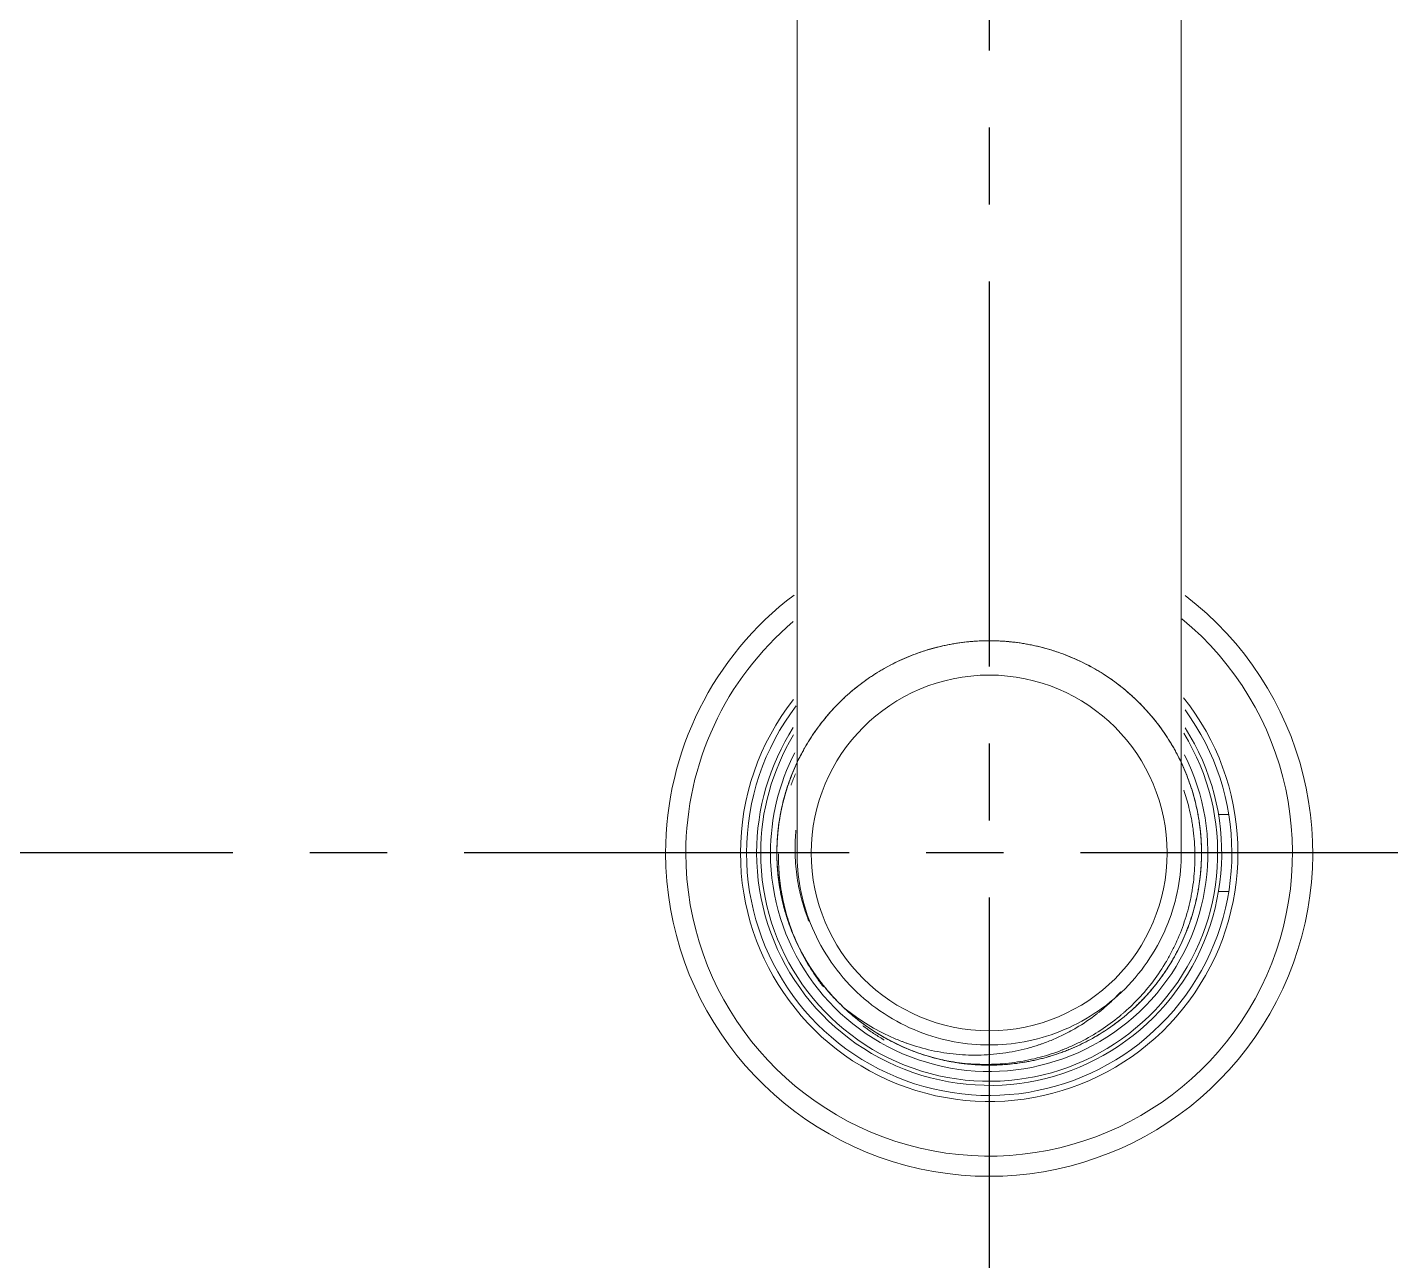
# Model space of a CAD drawing. Header units: millimetres. Extents: x 2915 to 5291, y 1031 to 4391.
# Drawn here: x 3729.5 to 3796.9, y 3579.4 to 3640.4 of the extents above; entities that cross this region are included whole.
import ezdxf

# ---------------------------------------------------------------- set-up
doc = ezdxf.new("R2010")
doc.units = ezdxf.units.MM
doc.linetypes.add('CENTERX2', pattern=[20.32, 12.7, -2.54, 2.54, -2.54])
doc.layers.add('CENTER', color=1, linetype='CENTERX2')

msp = doc.modelspace()

# ---------------------------------------------------------------- linework, layer by layer
at = {"linetype": 'Continuous', "lineweight": 18}
for p, q in [((3788.407, 3601.457), (3788.914, 3601.457)), ((3788.914, 3597.657), (3788.407, 3597.657))]:
    msp.add_line(p, q, dxfattribs=at)
msp.add_circle((3777.065, 3599.557), 8.8, dxfattribs=at)
at = {"linetype": 'Continuous', "lineweight": 18, "extrusion": (0, 0, -1)}
for radius, start, end in [(16, 0, 52.8975), (16, 127.27125, 0), (12.3, 141.37875, 0), (12.3, 0, 38.10375), (11.5, 0, 32.61937), (11.5, 147.43687, 0), (10.816, 0, 27.28688), (10.816, 153.32625, 0), (10.5, 282.03147, 313.55714)]:
    msp.add_arc((-3777.065, 3599.557), radius, start, end, dxfattribs=at)
at = {"linetype": 'Continuous', "lineweight": 13}
for start, end in [(180, 50.56875), (130.2525, 180)]:
    msp.add_arc((3777.065, 3599.557), 15, start, end, dxfattribs=at)
at = {"linetype": 'Continuous', "lineweight": 18}
for radius, start, end in [(12, 142.68375, 180), (12, 180, 36.18562), (11.3, 180, 31.59563), (11.3, 148.88812, 180)]:
    msp.add_arc((3777.065, 3599.557), radius, start, end, dxfattribs=at)
for points, knots in [([(3767.565, 3949.555), (3767.565, 3949.691), (3767.565, 3949.435), (3767.565, 3949.634), (3767.565, 3948.571), (3767.565, 3946.593), (3767.565, 3942.938), (3767.565, 3936.839), (3767.565, 3926.862), (3767.565, 3915.864), (3767.565, 3904.526), (3767.565, 3893.838), (3767.565, 3883.727), (3767.565, 3865.435), (3767.565, 3829.597), (3767.565, 3786.847), (3767.565, 3745.311), (3767.565, 3714.796), (3767.565, 3690.865), (3767.565, 3673.863), (3767.565, 3663.569), (3767.565, 3653.492), (3767.565, 3644.88), (3767.565, 3637.367), (3767.565, 3630.718), (3767.565, 3623.327), (3767.565, 3615.209), (3767.565, 3608.881), (3767.565, 3604.641), (3767.565, 3602.013), (3767.565, 3600.165), (3767.565, 3599.283), (3767.565, 3599.188), (3767.565, 3599.557)], [0, 0, 0, 0, 0.05402, 0.066752, 0.079161, 0.091263, 0.103058, 0.125633, 0.147002, 0.177317, 0.204808, 0.229452, 0.254843, 0.278199, 0.362193, 0.514925, 0.588434, 0.663628, 0.73637, 0.76211, 0.78701, 0.811072, 0.83524, 0.849508, 0.865595, 0.883498, 0.903132, 0.924557, 0.935991, 0.947877, 0.960216, 0.973007, 1, 1, 1, 1]), ([(3786.565, 3599.557), (3786.565, 3599.188), (3786.565, 3599.283), (3786.565, 3600.165), (3786.565, 3602.013), (3786.565, 3604.641), (3786.565, 3608.881), (3786.565, 3615.173), (3786.565, 3623.204), (3786.565, 3630.493), (3786.565, 3637.063), (3786.565, 3642.906), (3786.565, 3652.948), (3786.565, 3667.111), (3786.565, 3685.98), (3786.565, 3710.426), (3786.565, 3740.525), (3786.565, 3778.99), (3786.565, 3820.007), (3786.565, 3854.1), (3786.565, 3878.447), (3786.565, 3894.437), (3786.565, 3908.264), (3786.565, 3919.819), (3786.565, 3928.225), (3786.565, 3936.836), (3786.565, 3942.939), (3786.565, 3946.593), (3786.565, 3948.571), (3786.565, 3949.634), (3786.565, 3949.435), (3786.565, 3949.691), (3786.565, 3949.555)], [0, 0, 0, 0, 0.026993, 0.039784, 0.052122, 0.064009, 0.075443, 0.096868, 0.116194, 0.133845, 0.149739, 0.163874, 0.176252, 0.222613, 0.266652, 0.313186, 0.400021, 0.485076, 0.592329, 0.697686, 0.732489, 0.769017, 0.813741, 0.832765, 0.852999, 0.874367, 0.896942, 0.908737, 0.92084, 0.933249, 0.94598, 1, 1, 1, 1]), ([(3786.567, 3678.557), (3797.302, 3678.557), (3808.037, 3678.557), (3825.369, 3678.557), (3831.966, 3678.557), (3841.862, 3678.556), (3845.16, 3678.558), (3850.108, 3678.557), (3851.757, 3678.556), (3853.613, 3678.559), (3853.819, 3678.559), (3854.231, 3678.559), (3854.437, 3678.561), (3854.695, 3678.559), (3854.747, 3678.558), (3854.824, 3678.555), (3854.85, 3678.554), (3854.888, 3678.551), (3854.901, 3678.55), (3854.927, 3678.548), (3854.94, 3678.546), (3854.978, 3678.538), (3855.003, 3678.531), (3855.052, 3678.515), (3855.077, 3678.507), (3855.148, 3678.479), (3855.195, 3678.458), (3855.425, 3678.344), (3855.592, 3678.218), (3855.863, 3677.908), (3855.967, 3677.729), (3856.042, 3677.481), (3856.055, 3677.431), (3856.063, 3677.368), (3856.064, 3677.355), (3856.066, 3677.33), (3856.066, 3677.317), (3856.067, 3677.279), (3856.068, 3677.254), (3856.068, 3677.127), (3856.067, 3677.025), (3856.062, 3676.517), (3856.064, 3676.11), (3856.075, 3672.448), (3856.063, 3669.194), (3856.065, 3662.685), (3856.066, 3659.43), (3856.067, 3649.667), (3856.065, 3643.158), (3856.064, 3623.631), (3856.065, 3610.612), (3856.066, 3584.576), (3856.065, 3571.558), (3856.065, 3552.031), (3856.065, 3545.522), (3856.065, 3535.758), (3856.066, 3532.504), (3856.066, 3527.622), (3856.063, 3525.995), (3856.066, 3523.961), (3856.066, 3523.554), (3856.067, 3522.944), (3856.067, 3522.74), (3856.068, 3522.333), (3856.069, 3522.13), (3856.067, 3521.876), (3856.066, 3521.825), (3856.062, 3521.749), (3856.06, 3521.723), (3856.055, 3521.685), (3856.053, 3521.673), (3856.047, 3521.648), (3856.044, 3521.636), (3856.027, 3521.575), (3856.01, 3521.529), (3855.971, 3521.436), (3855.95, 3521.391), (3855.832, 3521.168), (3855.707, 3521.009), (3855.401, 3520.75), (3855.223, 3520.649), (3854.983, 3520.578), (3854.934, 3520.566), (3854.871, 3520.558), (3854.858, 3520.557), (3854.833, 3520.556), (3854.82, 3520.556), (3854.782, 3520.555), (3854.756, 3520.554), (3854.628, 3520.554), (3854.526, 3520.556), (3853.607, 3520.563), (3852.789, 3520.555), (3851.155, 3520.556), (3850.337, 3520.557), (3847.885, 3520.559), (3846.25, 3520.559), (3841.346, 3520.557), (3838.077, 3520.556), (3828.268, 3520.555), (3821.729, 3520.557), (3802.112, 3520.558), (3789.034, 3520.557), (3762.878, 3520.556), (3749.8, 3520.557), (3730.183, 3520.557), (3723.644, 3520.557), (3713.835, 3520.557), (3710.566, 3520.557), (3705.662, 3520.556), (3704.027, 3520.558), (3701.575, 3520.557), (3700.757, 3520.556), (3699.838, 3520.554), (3699.736, 3520.553), (3699.531, 3520.554), (3699.429, 3520.554), (3699.302, 3520.558), (3699.276, 3520.56), (3699.238, 3520.562), (3699.226, 3520.563), (3699.2, 3520.566), (3699.188, 3520.568), (3699.15, 3520.576), (3699.125, 3520.583), (3699.076, 3520.599), (3699.051, 3520.608), (3698.93, 3520.655), (3698.838, 3520.701), (3698.573, 3520.866), (3698.421, 3521.01), (3698.243, 3521.263), (3698.192, 3521.353), (3698.132, 3521.496), (3698.114, 3521.545), (3698.085, 3521.644), (3698.073, 3521.694), (3698.062, 3521.795), (3698.063, 3521.847), (3698.063, 3521.95), (3698.063, 3522.001), (3698.065, 3522.156), (3698.066, 3522.259), (3698.067, 3522.568), (3698.067, 3522.774), (3698.066, 3523.391), (3698.064, 3523.803), (3698.064, 3525.039), (3698.065, 3525.863), (3698.067, 3528.334), (3698.067, 3529.981), (3698.066, 3534.924), (3698.064, 3538.219), (3698.064, 3548.104), (3698.065, 3554.694), (3698.067, 3574.465), (3698.066, 3587.645), (3698.065, 3620.595), (3698.065, 3645.834), (3698.065, 3671.072), (3698.065, 3676.541)], [0, 0, 0, 0, 0.059265, 0.059265, 0.095686, 0.095686, 0.113896, 0.113896, 0.123001, 0.123001, 0.12414, 0.12414, 0.125278, 0.125278, 0.125562, 0.125562, 0.125705, 0.125705, 0.125776, 0.125776, 0.125847, 0.125847, 0.125989, 0.125989, 0.126131, 0.126131, 0.126416, 0.126416, 0.127554, 0.127554, 0.128692, 0.128692, 0.128977, 0.128977, 0.129048, 0.129048, 0.129119, 0.129119, 0.129261, 0.129261, 0.12983, 0.12983, 0.132107, 0.132107, 0.150317, 0.150317, 0.168527, 0.168527, 0.204948, 0.204948, 0.277789, 0.277789, 0.35063, 0.35063, 0.387051, 0.387051, 0.405261, 0.405261, 0.414366, 0.414366, 0.416642, 0.416642, 0.417781, 0.417781, 0.418919, 0.418919, 0.419203, 0.419203, 0.419345, 0.419345, 0.419417, 0.419417, 0.419488, 0.419488, 0.419772, 0.419772, 0.420057, 0.420057, 0.421195, 0.421195, 0.422333, 0.422333, 0.422618, 0.422618, 0.422689, 0.422689, 0.42276, 0.42276, 0.422902, 0.422902, 0.423471, 0.423471, 0.428024, 0.428024, 0.432576, 0.432576, 0.441682, 0.441682, 0.459892, 0.459892, 0.496312, 0.496312, 0.569154, 0.569154, 0.641995, 0.641995, 0.678415, 0.678415, 0.696626, 0.696626, 0.705731, 0.705731, 0.710283, 0.710283, 0.710852, 0.710852, 0.711421, 0.711421, 0.711564, 0.711564, 0.711635, 0.711635, 0.711706, 0.711706, 0.711848, 0.711848, 0.711991, 0.711991, 0.71256, 0.71256, 0.713698, 0.713698, 0.714267, 0.714267, 0.714551, 0.714551, 0.714836, 0.714836, 0.71512, 0.71512, 0.715405, 0.715405, 0.715974, 0.715974, 0.717112, 0.717112, 0.719388, 0.719388, 0.723941, 0.723941, 0.733046, 0.733046, 0.751257, 0.751257, 0.787677, 0.787677, 0.860518, 0.860518, 0.96978, 1, 1, 1, 1]), ([(3767.475, 3603.833), (3767.474, 3603.83), (3767.473, 3603.827), (3767.455, 3603.786), (3767.438, 3603.748), (3767.355, 3603.556), (3767.293, 3603.401), (3767.118, 3602.935), (3766.915, 3602.305), (3766.773, 3601.66), (3766.661, 3601.008), (3766.62, 3600.678), (3766.582, 3600.178), (3766.574, 3600.011), (3766.565, 3599.679), (3766.564, 3599.513), (3766.574, 3599.017), (3766.596, 3598.687), (3766.671, 3598.032), (3766.724, 3597.705), (3766.828, 3597.218), (3766.866, 3597.056), (3766.919, 3596.854), (3766.93, 3596.813), (3766.952, 3596.733), (3766.986, 3596.612), (3767.022, 3596.492), (3767.147, 3596.096), (3767.261, 3595.785), (3767.517, 3595.176), (3767.659, 3594.879), (3767.972, 3594.296), (3768.143, 3594.011), (3768.374, 3593.664), (3768.422, 3593.595), (3768.518, 3593.458), (3768.664, 3593.255), (3768.816, 3593.058), (3769.13, 3592.673), (3769.35, 3592.427), (3769.813, 3591.956), (3770.056, 3591.732), (3770.437, 3591.412), (3770.566, 3591.308), (3770.732, 3591.182), (3770.766, 3591.156), (3770.833, 3591.107), (3770.866, 3591.082), (3770.968, 3591.008), (3771.036, 3590.96), (3771.379, 3590.723), (3771.66, 3590.549), (3772.237, 3590.227), (3772.533, 3590.08), (3773.138, 3589.813), (3773.447, 3589.694), (3773.842, 3589.563), (3773.922, 3589.538), (3774.082, 3589.489), (3774.162, 3589.466), (3774.403, 3589.398), (3774.564, 3589.358), (3775.049, 3589.247), (3775.7, 3589.13), (3776.358, 3589.075), (3776.855, 3589.058), (3777.021, 3589.056), (3777.271, 3589.058), (3777.354, 3589.06), (3777.479, 3589.065), (3777.521, 3589.067), (3777.605, 3589.071), (3777.98, 3589.091), (3778.351, 3589.131), (3779.004, 3589.232), (3779.328, 3589.298), (3779.968, 3589.46), (3780.284, 3589.557), (3780.676, 3589.697), (3780.754, 3589.726), (3780.91, 3589.786), (3780.988, 3589.817), (3781.22, 3589.912), (3781.372, 3589.979), (3781.823, 3590.191), (3782.408, 3590.5), (3782.96, 3590.861), (3783.362, 3591.153), (3783.494, 3591.253), (3783.689, 3591.409), (3783.786, 3591.488), (3783.881, 3591.569), (3783.944, 3591.624), (3783.976, 3591.651), (3784.258, 3591.9), (3784.497, 3592.131), (3784.949, 3592.614), (3785.163, 3592.865), (3785.568, 3593.387), (3785.758, 3593.658), (3786.025, 3594.079), (3786.11, 3594.222), (3786.235, 3594.44), (3786.275, 3594.513), (3786.354, 3594.66), (3786.392, 3594.734), (3786.58, 3595.104), (3786.716, 3595.406), (3786.957, 3596.021), (3787.064, 3596.333), (3787.247, 3596.969), (3787.324, 3597.292), (3787.393, 3597.661), (3787.4, 3597.703), (3787.415, 3597.785), (3787.436, 3597.909), (3787.479, 3598.197), (3787.507, 3598.444), (3787.552, 3598.939), (3787.567, 3599.269), (3787.564, 3599.929), (3787.547, 3600.259), (3787.498, 3600.754), (3787.478, 3600.919), (3787.441, 3601.167), (3787.428, 3601.25), (3787.4, 3601.415), (3787.385, 3601.497), (3787.305, 3601.905), (3787.226, 3602.227), (3787.038, 3602.86), (3786.929, 3603.171), (3786.682, 3603.784), (3786.544, 3604.086), (3786.372, 3604.419), (3786.352, 3604.456), (3786.313, 3604.53), (3786.293, 3604.567), (3786.233, 3604.677), (3786.11, 3604.895), (3785.98, 3605.108), (3785.71, 3605.525), (3785.326, 3606.063), (3784.894, 3606.562), (3784.55, 3606.922), (3784.433, 3607.04), (3784.252, 3607.212), (3784.191, 3607.269), (3784.067, 3607.382), (3784.005, 3607.437), (3783.69, 3607.71), (3783.429, 3607.915), (3782.891, 3608.299), (3782.613, 3608.477), (3782.042, 3608.808), (3781.748, 3608.961), (3781.369, 3609.135), (3781.293, 3609.168), (3781.178, 3609.218), (3781.139, 3609.234), (3781.062, 3609.266), (3780.869, 3609.346), (3780.674, 3609.419), (3780.204, 3609.582), (3779.57, 3609.77), (3778.922, 3609.897), (3778.431, 3609.969), (3778.266, 3609.989), (3778.017, 3610.014), (3777.934, 3610.021), (3777.768, 3610.034), (3777.684, 3610.039), (3777.267, 3610.06), (3776.935, 3610.061), (3776.274, 3610.032), (3775.946, 3610.002), (3775.292, 3609.911), (3774.966, 3609.85), (3774.562, 3609.754), (3774.441, 3609.724), (3774.32, 3609.692), (3774.239, 3609.669), (3774.199, 3609.658), (3773.998, 3609.6), (3773.839, 3609.55), (3773.367, 3609.39), (3773.06, 3609.268), (3772.458, 3608.998), (3772.163, 3608.848), (3771.588, 3608.521), (3771.307, 3608.343), (3770.965, 3608.103), (3770.897, 3608.054), (3770.763, 3607.955), (3770.564, 3607.805), (3770.371, 3607.648), (3769.993, 3607.325), (3769.753, 3607.099), (3769.294, 3606.625), (3769.075, 3606.377), (3768.764, 3605.988), (3768.663, 3605.855), (3768.54, 3605.686), (3768.516, 3605.652), (3768.467, 3605.584), (3768.396, 3605.481), (3768.326, 3605.378), (3768.098, 3605.03), (3767.93, 3604.744), (3767.622, 3604.16), (3767.482, 3603.861), (3767.231, 3603.25), (3767.119, 3602.937), (3766.997, 3602.538), (3766.974, 3602.458), (3766.929, 3602.297), (3766.864, 3602.055), (3766.809, 3601.812), (3766.71, 3601.325), (3766.609, 3600.673), (3766.57, 3600.013), (3766.564, 3599.515), (3766.566, 3599.349), (3766.573, 3599.141), (3766.575, 3599.099), (3766.579, 3599.015), (3766.581, 3598.974), (3766.589, 3598.848), (3766.595, 3598.765), (3766.63, 3598.35), (3766.673, 3598.021), (3766.79, 3597.371), (3766.864, 3597.05), (3767.041, 3596.413), (3767.146, 3596.099), (3767.295, 3595.71), (3767.326, 3595.632), (3767.39, 3595.477), (3767.423, 3595.4), (3767.523, 3595.172), (3767.594, 3595.021), (3767.816, 3594.576), (3768.138, 3593.999), (3768.514, 3593.455), (3768.815, 3593.06), (3768.919, 3592.93), (3769.079, 3592.739), (3769.134, 3592.676), (3769.217, 3592.582), (3769.244, 3592.551), (3769.3, 3592.489), (3769.554, 3592.211), (3769.82, 3591.95), (3770.313, 3591.509), (3770.569, 3591.301), (3771.101, 3590.909), (3771.376, 3590.725), (3771.733, 3590.511), (3771.805, 3590.469), (3771.95, 3590.387), (3772.023, 3590.346), (3772.244, 3590.227), (3772.393, 3590.152), (3772.842, 3589.938), (3773.147, 3589.81), (3773.767, 3589.583), (3774.082, 3589.484), (3774.562, 3589.358), (3774.724, 3589.32), (3774.968, 3589.268), (3775.09, 3589.244), (3775.213, 3589.221), (3775.296, 3589.207), (3775.337, 3589.2), (3775.708, 3589.139), (3776.038, 3589.102), (3776.698, 3589.058), (3777.028, 3589.052), (3777.688, 3589.07), (3778.018, 3589.095), (3778.513, 3589.156), (3778.678, 3589.18), (3778.925, 3589.222), (3779.007, 3589.238), (3779.171, 3589.27), (3779.253, 3589.287), (3779.658, 3589.377), (3779.978, 3589.463), (3780.606, 3589.666), (3780.915, 3589.782), (3781.522, 3590.044), (3781.821, 3590.189), (3782.151, 3590.37), (3782.187, 3590.391), (3782.26, 3590.432), (3782.369, 3590.494), (3782.619, 3590.643), (3782.828, 3590.778), (3783.239, 3591.057), (3783.767, 3591.454), (3784.256, 3591.899), (3784.608, 3592.251), (3784.723, 3592.371), (3784.892, 3592.556), (3784.947, 3592.619), (3785.057, 3592.745), (3785.11, 3592.809), (3785.375, 3593.13), (3785.574, 3593.395), (3785.944, 3593.942), (3786.116, 3594.224), (3786.434, 3594.803), (3786.579, 3595.102), (3786.727, 3595.446), (3786.744, 3595.485), (3786.776, 3595.562), (3786.792, 3595.601), (3786.838, 3595.717), (3786.929, 3595.951), (3787.011, 3596.186), (3787.163, 3596.659), (3787.335, 3597.297), (3787.447, 3597.948), (3787.507, 3598.442), (3787.524, 3598.607), (3787.542, 3598.856), (3787.547, 3598.94), (3787.556, 3599.107), (3787.559, 3599.19), (3787.57, 3599.607), (3787.564, 3599.939), (3787.519, 3600.598), (3787.481, 3600.926), (3787.374, 3601.578), (3787.305, 3601.902), (3787.2, 3602.305), (3787.178, 3602.385), (3787.143, 3602.505), (3787.131, 3602.546), (3787.107, 3602.626), (3787.045, 3602.825), (3786.978, 3603.022), (3786.807, 3603.489), (3786.678, 3603.794), (3786.393, 3604.389), (3786.237, 3604.68), (3785.981, 3605.106), (3785.892, 3605.246), (3785.754, 3605.453), (3785.707, 3605.522), (3785.611, 3605.659), (3785.562, 3605.727), (3785.313, 3606.063), (3785.104, 3606.32), (3784.662, 3606.813), (3784.431, 3607.048), (3783.945, 3607.495), (3783.692, 3607.708), (3783.361, 3607.96), (3783.261, 3608.035), (3783.159, 3608.108), (3783.091, 3608.156), (3783.057, 3608.18), (3782.884, 3608.298), (3782.745, 3608.39), (3782.322, 3608.652), (3782.033, 3608.813), (3781.441, 3609.107), (3781.139, 3609.24), (3780.522, 3609.477), (3780.206, 3609.582), (3779.803, 3609.694), (3779.722, 3609.715), (3779.561, 3609.756), (3779.318, 3609.815), (3779.074, 3609.864), (3778.585, 3609.951), (3778.258, 3609.994), (3777.6, 3610.048), (3777.27, 3610.06), (3776.772, 3610.054), (3776.605, 3610.048), (3776.397, 3610.036), (3776.313, 3610.03), (3776.147, 3610.017), (3776.022, 3610.005), (3775.609, 3609.961), (3775.282, 3609.909), (3774.635, 3609.777), (3774.315, 3609.695), (3773.683, 3609.502), (3773.37, 3609.391), (3772.984, 3609.231), (3772.907, 3609.199), (3772.754, 3609.131), (3772.526, 3609.028), (3772.304, 3608.916), (3771.864, 3608.684), (3771.296, 3608.348), (3770.761, 3607.96), (3770.373, 3607.649), (3770.245, 3607.542), (3770.089, 3607.404), (3770.058, 3607.376), (3769.996, 3607.32), (3769.903, 3607.236), (3769.812, 3607.149), (3769.513, 3606.859), (3769.287, 3606.617), (3768.858, 3606.114), (3768.656, 3605.853), (3768.277, 3605.312), (3768.1, 3605.032), (3767.894, 3604.67), (3767.854, 3604.597), (3767.775, 3604.449), (3767.736, 3604.375), (3767.623, 3604.152), (3767.551, 3604.002), (3767.348, 3603.548), (3767.227, 3603.241), (3767.015, 3602.616), (3766.924, 3602.298), (3766.81, 3601.815), (3766.775, 3601.652), (3766.729, 3601.407), (3766.715, 3601.324), (3766.695, 3601.201), (3766.688, 3601.159), (3766.676, 3601.077), (3766.622, 3600.705), (3766.589, 3600.333), (3766.561, 3599.672), (3766.562, 3599.342), (3766.597, 3598.683), (3766.629, 3598.353), (3766.69, 3597.942), (3766.703, 3597.859), (3766.731, 3597.695), (3766.747, 3597.612), (3766.795, 3597.367), (3766.831, 3597.204), (3766.95, 3596.72), (3767.045, 3596.404), (3767.262, 3595.78), (3767.386, 3595.474), (3767.593, 3595.023), (3767.666, 3594.874), (3767.781, 3594.653), (3767.839, 3594.542), (3767.9, 3594.433), (3767.941, 3594.36), (3767.962, 3594.324), (3768.151, 3593.998), (3768.331, 3593.719), (3768.717, 3593.179), (3768.922, 3592.919), (3769.358, 3592.419), (3769.587, 3592.178), (3769.83, 3591.948)], [0, 0, 0, 0, 0.000062, 0.000062, 0.000921, 0.000921, 0.004354, 0.004354, 0.01122, 0.018087, 0.018087, 0.024953, 0.024953, 0.028387, 0.028387, 0.03182, 0.03182, 0.038686, 0.038686, 0.045553, 0.045553, 0.048986, 0.048986, 0.049845, 0.049845, 0.050703, 0.05242, 0.05242, 0.059286, 0.059286, 0.066153, 0.066153, 0.073019, 0.073019, 0.074736, 0.074736, 0.076452, 0.079886, 0.079886, 0.086752, 0.086752, 0.093619, 0.093619, 0.097052, 0.097052, 0.09791, 0.09791, 0.098769, 0.098769, 0.100485, 0.100485, 0.107352, 0.107352, 0.114218, 0.114218, 0.121085, 0.121085, 0.122801, 0.122801, 0.124518, 0.124518, 0.127951, 0.127951, 0.134818, 0.141684, 0.141684, 0.145118, 0.145118, 0.146834, 0.146834, 0.147693, 0.147693, 0.148551, 0.155417, 0.155417, 0.162284, 0.162284, 0.16915, 0.16915, 0.170867, 0.170867, 0.172584, 0.172584, 0.176017, 0.176017, 0.182884, 0.18975, 0.18975, 0.193183, 0.193183, 0.1949, 0.195758, 0.195758, 0.196617, 0.196617, 0.203483, 0.203483, 0.21035, 0.21035, 0.217216, 0.217216, 0.220649, 0.220649, 0.222366, 0.222366, 0.224083, 0.224083, 0.230949, 0.230949, 0.237816, 0.237816, 0.244682, 0.244682, 0.245541, 0.245541, 0.246399, 0.248115, 0.251549, 0.251549, 0.258415, 0.258415, 0.265282, 0.265282, 0.268715, 0.268715, 0.270432, 0.270432, 0.272148, 0.272148, 0.279015, 0.279015, 0.285881, 0.285881, 0.292748, 0.292748, 0.293606, 0.293606, 0.294465, 0.294465, 0.296181, 0.299614, 0.299614, 0.306481, 0.313347, 0.313347, 0.316781, 0.316781, 0.318497, 0.318497, 0.320214, 0.320214, 0.327081, 0.327081, 0.333947, 0.333947, 0.340814, 0.340814, 0.34253, 0.34253, 0.343389, 0.343389, 0.344247, 0.34768, 0.34768, 0.354547, 0.361413, 0.361413, 0.364846, 0.364846, 0.366563, 0.366563, 0.36828, 0.36828, 0.375146, 0.375146, 0.382013, 0.382013, 0.388879, 0.388879, 0.390596, 0.391454, 0.391454, 0.392313, 0.392313, 0.395746, 0.395746, 0.402612, 0.402612, 0.409479, 0.409479, 0.416345, 0.416345, 0.418062, 0.418062, 0.419779, 0.423212, 0.423212, 0.430078, 0.430078, 0.436945, 0.436945, 0.440378, 0.440378, 0.441237, 0.441237, 0.442095, 0.443811, 0.443811, 0.450678, 0.450678, 0.457545, 0.457545, 0.464411, 0.464411, 0.466128, 0.466128, 0.467844, 0.471278, 0.471278, 0.478144, 0.485011, 0.485011, 0.488444, 0.488444, 0.489302, 0.489302, 0.490161, 0.490161, 0.491877, 0.491877, 0.498744, 0.498744, 0.50561, 0.50561, 0.512477, 0.512477, 0.514193, 0.514193, 0.51591, 0.51591, 0.519343, 0.519343, 0.52621, 0.533076, 0.533076, 0.53651, 0.53651, 0.538226, 0.538226, 0.539084, 0.539084, 0.539943, 0.546809, 0.546809, 0.553676, 0.553676, 0.560542, 0.560542, 0.562259, 0.562259, 0.563976, 0.563976, 0.567409, 0.567409, 0.574275, 0.574275, 0.581142, 0.581142, 0.584575, 0.584575, 0.586292, 0.58715, 0.58715, 0.588008, 0.588008, 0.594875, 0.594875, 0.601742, 0.601742, 0.608608, 0.608608, 0.612041, 0.612041, 0.613758, 0.613758, 0.615475, 0.615475, 0.622341, 0.622341, 0.629208, 0.629208, 0.636074, 0.636074, 0.636932, 0.636932, 0.637791, 0.639507, 0.642941, 0.642941, 0.649807, 0.656674, 0.656674, 0.660107, 0.660107, 0.661824, 0.661824, 0.66354, 0.66354, 0.670407, 0.670407, 0.677273, 0.677273, 0.68414, 0.68414, 0.684998, 0.684998, 0.685856, 0.685856, 0.687573, 0.691006, 0.691006, 0.697873, 0.704739, 0.704739, 0.708173, 0.708173, 0.709889, 0.709889, 0.711606, 0.711606, 0.718472, 0.718472, 0.725339, 0.725339, 0.732206, 0.732206, 0.733922, 0.733922, 0.73478, 0.73478, 0.735639, 0.739072, 0.739072, 0.745939, 0.745939, 0.752805, 0.752805, 0.756238, 0.756238, 0.757955, 0.757955, 0.759672, 0.759672, 0.766538, 0.766538, 0.773405, 0.773405, 0.780271, 0.780271, 0.781988, 0.782846, 0.782846, 0.783704, 0.783704, 0.787138, 0.787138, 0.794004, 0.794004, 0.800871, 0.800871, 0.807737, 0.807737, 0.809454, 0.809454, 0.811171, 0.814604, 0.814604, 0.82147, 0.82147, 0.828337, 0.828337, 0.83177, 0.83177, 0.832628, 0.833487, 0.835203, 0.835203, 0.84207, 0.84207, 0.848936, 0.848936, 0.855803, 0.855803, 0.85752, 0.85752, 0.859236, 0.862669, 0.862669, 0.869536, 0.876403, 0.876403, 0.879836, 0.879836, 0.880694, 0.880694, 0.881552, 0.883269, 0.883269, 0.890136, 0.890136, 0.897002, 0.897002, 0.903869, 0.903869, 0.905585, 0.905585, 0.907302, 0.907302, 0.910735, 0.910735, 0.917602, 0.917602, 0.924468, 0.924468, 0.927901, 0.927901, 0.929618, 0.929618, 0.930476, 0.930476, 0.931335, 0.938201, 0.938201, 0.945068, 0.945068, 0.951934, 0.951934, 0.953651, 0.953651, 0.955368, 0.955368, 0.958801, 0.958801, 0.965667, 0.965667, 0.972534, 0.972534, 0.975967, 0.975967, 0.977684, 0.978542, 0.978542, 0.9794, 0.9794, 0.986267, 0.986267, 0.993133, 0.993133, 1, 1, 1, 1]), ([(3767.486, 3603.468), (3767.449, 3603.381), (3767.412, 3603.293), (3767.343, 3603.119), (3767.311, 3603.033), (3767.275, 3602.936), (3767.271, 3602.925), (3767.267, 3602.915)], [0, 0, 0, 0, 0.478584, 0.478584, 0.944133, 0.944133, 1, 1, 1, 1]), ([(3786.695, 3602.659), (3786.791, 3602.38), (3786.874, 3602.097), (3786.991, 3601.625), (3787.031, 3601.438), (3787.084, 3601.155), (3787.109, 3601.013), (3787.131, 3600.87), (3787.144, 3600.775), (3787.151, 3600.727), (3787.207, 3600.296), (3787.234, 3599.913), (3787.246, 3599.15), (3787.23, 3598.77), (3787.175, 3598.2), (3787.151, 3598.01), (3787.107, 3597.725), (3787.083, 3597.583), (3787.056, 3597.441), (3787.037, 3597.347), (3787.028, 3597.299), (3786.937, 3596.874), (3786.837, 3596.505), (3786.595, 3595.781), (3786.454, 3595.427), (3786.214, 3594.907), (3786.128, 3594.736), (3785.993, 3594.482), (3785.923, 3594.356), (3785.851, 3594.231), (3785.802, 3594.147), (3785.777, 3594.106), (3785.552, 3593.735), (3785.335, 3593.419), (3784.868, 3592.815), (3784.619, 3592.527), (3784.221, 3592.115), (3784.084, 3591.982), (3783.873, 3591.786), (3783.766, 3591.69), (3783.656, 3591.596), (3783.582, 3591.533), (3783.545, 3591.502), (3783.211, 3591.225), (3782.902, 3590.998), (3782.263, 3590.581), (3781.934, 3590.39), (3781.423, 3590.131), (3781.25, 3590.049), (3780.986, 3589.934), (3780.854, 3589.877), (3780.719, 3589.824), (3780.63, 3589.789), (3780.585, 3589.772), (3780.178, 3589.619), (3779.812, 3589.505), (3779.072, 3589.318), (3778.698, 3589.245), (3777.942, 3589.14), (3777.56, 3589.108), (3777.077, 3589.095), (3776.98, 3589.093), (3776.788, 3589.093), (3776.691, 3589.095), (3776.403, 3589.103), (3776.211, 3589.113), (3775.637, 3589.161), (3775.256, 3589.213), (3774.877, 3589.287)], [0, 0, 0, 0, 0.041227, 0.041227, 0.06786, 0.06786, 0.081176, 0.087834, 0.087834, 0.094492, 0.094492, 0.147758, 0.147758, 0.201023, 0.201023, 0.227655, 0.227655, 0.240972, 0.24763, 0.24763, 0.254288, 0.254288, 0.307553, 0.307553, 0.360818, 0.360818, 0.387451, 0.387451, 0.400767, 0.407425, 0.407425, 0.414083, 0.414083, 0.467348, 0.467348, 0.520614, 0.520614, 0.547246, 0.547246, 0.560562, 0.567221, 0.567221, 0.573879, 0.573879, 0.627144, 0.627144, 0.680409, 0.680409, 0.707042, 0.707042, 0.720358, 0.727016, 0.727016, 0.733674, 0.733674, 0.786939, 0.786939, 0.840205, 0.840205, 0.89347, 0.89347, 0.906786, 0.906786, 0.920102, 0.920102, 0.946735, 0.946735, 1, 1, 1, 1]), ([(3768.157, 3596.164), (3768.144, 3596.194), (3768.133, 3596.224), (3768.086, 3596.344), (3768.052, 3596.434), (3767.987, 3596.616), (3767.956, 3596.708), (3767.867, 3596.982), (3767.814, 3597.167), (3767.671, 3597.722), (3767.598, 3598.097), (3767.498, 3598.853), (3767.469, 3599.236), (3767.464, 3599.67), (3767.464, 3599.719), (3767.464, 3599.815), (3767.466, 3599.96), (3767.471, 3600.104), (3767.483, 3600.363), (3767.495, 3600.525), (3767.511, 3600.686)], [0, 0, 0, 0, 0.020953, 0.020953, 0.083313, 0.083313, 0.145672, 0.145672, 0.270392, 0.270392, 0.51983, 0.51983, 0.769269, 0.769269, 0.800449, 0.800449, 0.831629, 0.893989, 0.893989, 1, 1, 1, 1]), ([(3766.647, 3599.509), (3766.646, 3599.485), (3766.646, 3599.46), (3766.644, 3599.065), (3766.661, 3598.698), (3766.735, 3597.968), (3766.79, 3597.607), (3766.939, 3596.89), (3767.033, 3596.534), (3767.16, 3596.138), (3767.174, 3596.094), (3767.204, 3596.006), (3767.219, 3595.962), (3767.265, 3595.831), (3767.296, 3595.744), (3767.395, 3595.486), (3767.465, 3595.316), (3767.687, 3594.812), (3767.852, 3594.486), (3768.216, 3593.851), (3768.415, 3593.543), (3768.685, 3593.169), (3768.74, 3593.095), (3768.819, 3592.991), (3768.842, 3592.962), (3768.865, 3592.932)], [0, 0, 0, 0, 0.010285, 0.010285, 0.166121, 0.166121, 0.321957, 0.321957, 0.477793, 0.477793, 0.497273, 0.497273, 0.516752, 0.516752, 0.555711, 0.555711, 0.633629, 0.633629, 0.789465, 0.789465, 0.945301, 0.945301, 0.984261, 0.984261, 1, 1, 1, 1]), ([(3767.565, 3599.557), (3767.565, 3598.437), (3767.972, 3596.018), (3770.147, 3592.639), (3772.963, 3590.826), (3775.341, 3590.158), (3777.065, 3590.006), (3778.79, 3590.158), (3781.167, 3590.826), (3783.983, 3592.639), (3785.796, 3595.455), (3786.464, 3597.832), (3786.565, 3598.982), (3786.565, 3599.557)], [0, 0, 0, 0, 0.125, 0.25, 0.375, 0.4375, 0.5, 0.5625, 0.625, 0.75, 0.875, 0.9375, 1, 1, 1, 1]), ([(3769.83, 3591.948), (3770.149, 3591.681), (3770.48, 3591.437), (3771.167, 3590.989), (3771.523, 3590.787), (3772.075, 3590.515), (3772.262, 3590.429), (3772.547, 3590.309), (3772.643, 3590.271), (3772.788, 3590.215), (3772.837, 3590.197), (3772.934, 3590.161), (3772.983, 3590.143), (3773.423, 3589.989), (3773.818, 3589.876), (3774.618, 3589.7), (3775.022, 3589.636), (3775.635, 3589.578), (3775.841, 3589.565), (3776.099, 3589.556), (3776.151, 3589.555), (3776.255, 3589.553), (3776.307, 3589.552), (3776.463, 3589.552), (3776.566, 3589.554), (3776.876, 3589.563), (3777.081, 3589.575), (3777.49, 3589.612), (3777.693, 3589.637), (3778.301, 3589.73), (3778.701, 3589.816), (3779.196, 3589.957), (3779.345, 3590.002), (3779.492, 3590.051), (3779.591, 3590.084), (3779.64, 3590.101), (3779.884, 3590.188), (3780.077, 3590.263), (3780.455, 3590.425), (3780.641, 3590.512), (3781.007, 3590.697), (3781.187, 3590.795), (3781.717, 3591.106), (3782.057, 3591.336), (3782.425, 3591.621), (3782.466, 3591.654), (3782.547, 3591.718), (3782.587, 3591.751), (3782.707, 3591.851), (3782.943, 3592.053), (3783.261, 3592.354), (3783.491, 3592.597), (3783.578, 3592.692)], [0, 0, 0, 0, 0.081205, 0.081205, 0.16241, 0.16241, 0.203013, 0.203013, 0.223314, 0.223314, 0.233465, 0.233465, 0.243615, 0.243615, 0.32482, 0.32482, 0.406025, 0.406025, 0.446628, 0.446628, 0.456779, 0.456779, 0.466929, 0.466929, 0.487231, 0.487231, 0.527833, 0.527833, 0.568436, 0.568436, 0.649641, 0.649641, 0.669942, 0.680093, 0.680093, 0.690243, 0.690243, 0.730846, 0.730846, 0.771448, 0.771448, 0.812051, 0.812051, 0.893256, 0.893256, 0.903407, 0.903407, 0.913557, 0.913557, 0.933858, 0.974461, 1, 1, 1, 1]), ([(3770.82, 3591.004), (3770.864, 3590.972), (3770.907, 3590.939), (3771.099, 3590.798), (3771.251, 3590.693), (3771.483, 3590.541), (3771.562, 3590.491), (3771.719, 3590.393), (3771.799, 3590.345), (3771.879, 3590.299)], [0, 0, 0, 0, 0.12892, 0.12892, 0.56446, 0.56446, 0.78223, 0.78223, 1, 1, 1, 1])]:
    msp.add_open_spline(points, degree=3, knots=knots, dxfattribs=at)
at = {"layer": 'CENTER', "ltscale": 1.5}
for p, q in [((3777.065, 4054.557), (3777.065, 3474.557)), ((3892.065, 3599.557), (3662.065, 3599.557))]:
    msp.add_line(p, q, dxfattribs=at)

doc.saveas('drawing.dxf')
